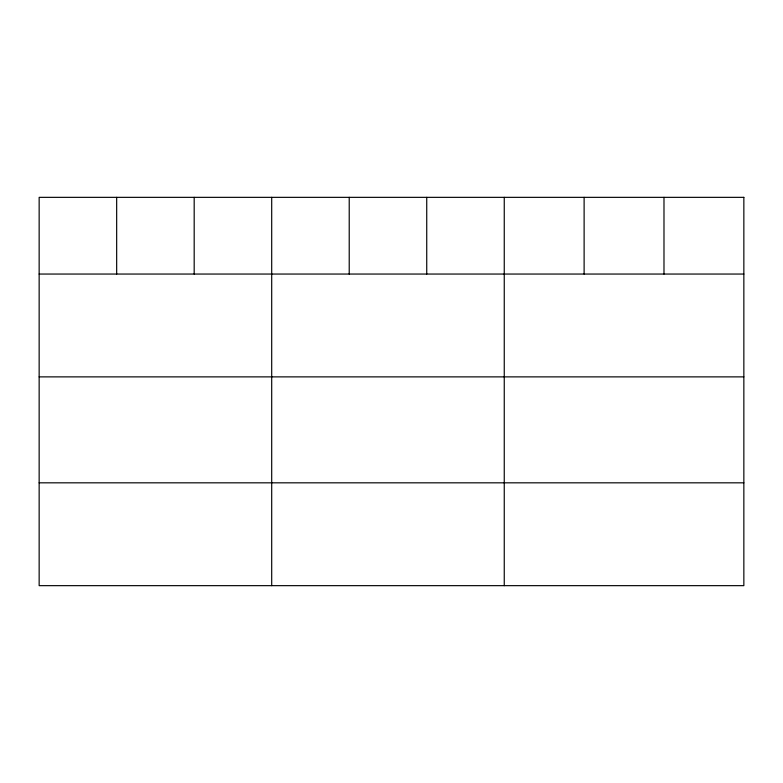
<?xml version="1.0" encoding="UTF-8"?>
<svg xmlns="http://www.w3.org/2000/svg" width="783" height="783" viewBox="0 0 783 783"><rect width="100%" height="100%" fill="white"/><g stroke="black" fill="none" stroke-linecap="round" stroke-linejoin="round"><path stroke-width="1.17" d="M39.15 274.05L743.85 274.05M39.15 376.877L743.85 376.877M39.15 482.827L743.85 482.827M663.984 197.345L663.984 274.05M584.118 197.345L584.118 274.05M504.252 197.345L504.252 585.655M426.735 197.345L426.735 274.05M349.218 197.345L349.218 274.05M271.701 197.345L271.701 585.655M194.184 197.345L194.184 274.05M116.667 197.345L116.667 274.05M743.85 197.345L39.15 197.345L39.15 585.655L743.85 585.655L743.85 197.345"/></g></svg>
